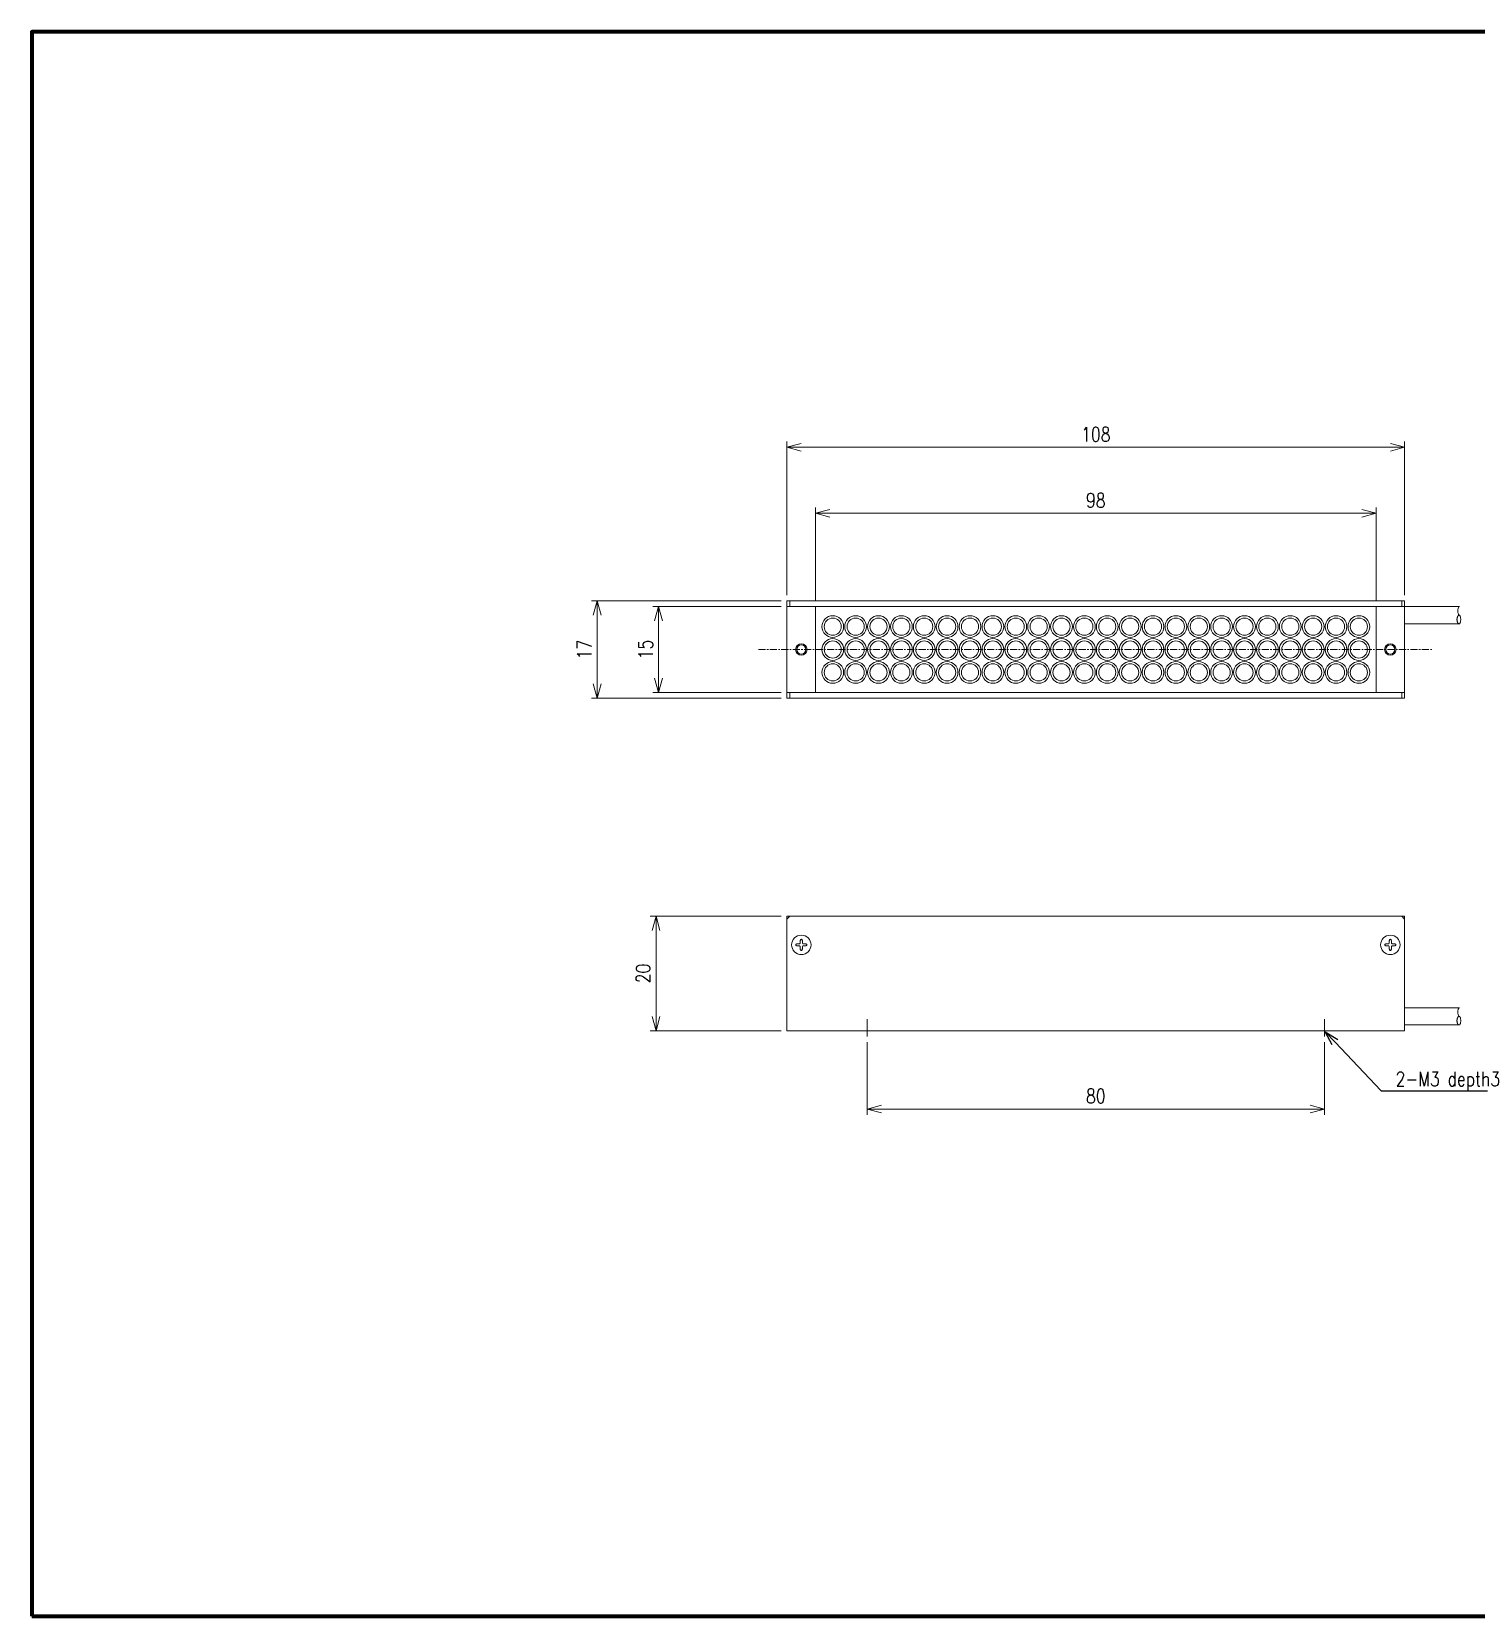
# Model space of a CAD drawing. Header units: millimetres. Extents: x 4 to 387, y 0 to 281.
# Drawn here: x 4 to 256.6, y 4 to 281 of the extents above; entities that cross this region are included whole.
import ezdxf
from ezdxf import colors
from ezdxf.entities.mleader import LeaderData, LeaderLine
from ezdxf.math import Vec2, Vec3

# ---------------------------------------------------------------- set-up
doc = ezdxf.new("R2010")
doc.units = ezdxf.units.MM
doc.linetypes.add('CENTER', pattern=[2, 1.25, -0.25, 0.25, -0.25])
doc.layers.get('0').update_dxf_attribs({"lineweight": 15})
doc.layers.get('Defpoints').update_dxf_attribs({"lineweight": 9})
for name, color, linetype, lineweight in [('2KD_寸法１', 7, 'Continuous', 15), ('2KD_寸法１ @ 1', 7, 'Continuous', 15), ('AUX', 7, 'Continuous', 40)]:
    doc.layers.add(name, color=color, linetype=linetype, lineweight=lineweight)
doc.styles.get("Standard").update_dxf_attribs({"font": 'simplex.shx', "width": 0.8, "bigfont": 'extfont.shx'})
doc.dimstyles.new('KD-STD', dxfattribs={"dimscale": 0, "dimtxt": 2.5, "dimasz": 2.5, "dimexe": 1, "dimexo": 1, "dimgap": 1, "dimtad": 1, "dimdsep": 46, "dimtxsty": 'Standard', "dimblk": 'OPEN30', "dimcen": 0, "dimadec": 0, "dimazin": 0, "dimtfac": 1, "dimtmove": 0, "dimatfit": 3, "dimldrblk": 'OPEN30', "dimfxl": 1, "dimtfill": 1, "dimtolj": 1, "dimtzin": 0, "dimlwd": 15, "dimlwe": 15, "dimarcsym": 0})

# ---------------------------------------------------------------- blocks, each defined once
blk = doc.blocks.new('_Open30')
at = {"lineweight": -2}
for p, q in [((-1, 0.27), (0, 0)), ((0, 0), (-1, -0.27)), ((0, 0), (-1, 0))]:
    blk.add_line(p, q, dxfattribs=at)
blk = doc.blocks.new('*D88')
at = {"layer": '2KD_寸法１', "color": 0, "lineweight": 15}
for p, q in [((135.07, 181.5), (101.88, 181.5)), ((102.88, 179), (102.88, 167)), ((135.07, 164.5), (101.88, 164.5))]:
    blk.add_line(p, q, dxfattribs=at)
at = {"layer": 'Defpoints', "color": 0}
for p in [(136.07, 181.5), (102.88, 164.5), (136.07, 164.5)]:
    blk.add_point(p, dxfattribs=at)
at = {"layer": '2KD_寸法１', "color": 0, "lineweight": 15, "xscale": 2.5, "yscale": 2.5, "zscale": 2.5}
for p, rotation in [((102.88, 181.5), 90), ((102.88, 164.5), 270)]:
    blk.add_blockref('_Open30', p, dxfattribs=dict(at, rotation=rotation))
at = {"layer": '2KD_寸法１', "color": 0, "insert": (100.63, 173), "char_height": 2.5, "attachment_point": 5, "rotation": 90, "bg_fill": 3, "box_fill_scale": 1.1, "bg_fill_color": 9, "bg_fill_true_color": 13158600, "bg_fill_transparency": 4397762}
blk.add_mtext('\\A1;17', dxfattribs=at)
blk = doc.blocks.new('*D89')
at = {"layer": '2KD_寸法１', "color": 0, "lineweight": 15}
for p, q in [((135.07, 180.5), (112.6, 180.5)), ((113.6, 178), (113.6, 168)), ((135.07, 165.5), (112.6, 165.5))]:
    blk.add_line(p, q, dxfattribs=at)
at = {"layer": 'Defpoints', "color": 0}
for p in [(136.07, 180.5), (113.6, 165.5), (136.07, 165.5)]:
    blk.add_point(p, dxfattribs=at)
at = {"layer": '2KD_寸法１', "color": 0, "lineweight": 15, "xscale": 2.5, "yscale": 2.5, "zscale": 2.5}
for p, rotation in [((113.6, 180.5), 90), ((113.6, 165.5), 270)]:
    blk.add_blockref('_Open30', p, dxfattribs=dict(at, rotation=rotation))
at = {"layer": '2KD_寸法１', "color": 0, "insert": (111.35, 173), "char_height": 2.5, "attachment_point": 5, "rotation": 90, "bg_fill": 3, "box_fill_scale": 1.1, "bg_fill_color": 9, "bg_fill_true_color": 13158600, "bg_fill_transparency": 4396706}
blk.add_mtext('\\A1;15', dxfattribs=at)
blk = doc.blocks.new('*D90')
at = {"layer": '2KD_寸法１', "color": 0, "lineweight": 15}
for p, q in [((135.07, 126.37), (112.17, 126.37)), ((113.17, 108.87), (113.17, 123.87)), ((135.07, 106.37), (112.17, 106.37))]:
    blk.add_line(p, q, dxfattribs=at)
at = {"layer": 'Defpoints', "color": 0}
for p in [(113.17, 126.37), (136.07, 126.37), (136.07, 106.37)]:
    blk.add_point(p, dxfattribs=at)
at = {"layer": '2KD_寸法１', "color": 0, "lineweight": 15, "xscale": 2.5, "yscale": 2.5, "zscale": 2.5}
for p, rotation in [((113.17, 126.37), 90), ((113.17, 106.37), 270)]:
    blk.add_blockref('_Open30', p, dxfattribs=dict(at, rotation=rotation))
at = {"layer": '2KD_寸法１', "color": 0, "insert": (110.92, 116.37), "char_height": 2.5, "attachment_point": 5, "rotation": 90, "bg_fill": 3, "box_fill_scale": 1.1, "bg_fill_color": 9, "bg_fill_true_color": 13158600, "bg_fill_transparency": 4391998}
blk.add_mtext('\\A1;20', dxfattribs=at)
blk = doc.blocks.new('*D91')
at = {"layer": '2KD_寸法１', "color": 0, "lineweight": 15}
for p, q in [((150.07, 104.37), (150.07, 91.68)), ((230.07, 104.37), (230.07, 91.68)), ((227.57, 92.68), (152.57, 92.68))]:
    blk.add_line(p, q, dxfattribs=at)
at = {"layer": 'Defpoints', "color": 0}
for p in [(150.07, 105.37), (230.07, 105.37), (150.07, 92.68)]:
    blk.add_point(p, dxfattribs=at)
at = {"layer": '2KD_寸法１', "color": 0, "lineweight": 15, "xscale": 2.5, "yscale": 2.5, "zscale": 2.5, "rotation": 180}
blk.add_blockref('_Open30', (150.07, 92.68), dxfattribs=at)
at = {"layer": '2KD_寸法１', "color": 0, "lineweight": 15, "xscale": 2.5, "yscale": 2.5, "zscale": 2.5}
blk.add_blockref('_Open30', (230.07, 92.68), dxfattribs=at)
at = {"layer": '2KD_寸法１', "color": 0, "insert": (190.07, 94.93), "char_height": 2.5, "attachment_point": 5, "bg_fill": 3, "box_fill_scale": 1.1, "bg_fill_color": 9, "bg_fill_true_color": 13158600, "bg_fill_transparency": 4393994}
blk.add_mtext('\\A1;80', dxfattribs=at)
blk = doc.blocks.new('*D92')
at = {"layer": '2KD_寸法１', "color": 0, "lineweight": 15}
for p, q in [((136.07, 182.5), (136.07, 209.36)), ((138.57, 208.36), (241.57, 208.36)), ((244.07, 182.5), (244.07, 209.36))]:
    blk.add_line(p, q, dxfattribs=at)
at = {"layer": 'Defpoints', "color": 0}
for p in [(244.07, 208.36), (136.07, 181.5), (244.07, 181.5)]:
    blk.add_point(p, dxfattribs=at)
at = {"layer": '2KD_寸法１', "color": 0, "lineweight": 15, "xscale": 2.5, "yscale": 2.5, "zscale": 2.5, "rotation": 180}
blk.add_blockref('_Open30', (136.07, 208.36), dxfattribs=at)
at = {"layer": '2KD_寸法１', "color": 0, "lineweight": 15, "xscale": 2.5, "yscale": 2.5, "zscale": 2.5}
blk.add_blockref('_Open30', (244.07, 208.36), dxfattribs=at)
at = {"layer": '2KD_寸法１', "color": 0, "insert": (190.07, 210.61), "char_height": 2.5, "attachment_point": 5, "bg_fill": 3, "box_fill_scale": 1.1, "bg_fill_color": 9, "bg_fill_true_color": 13158600, "bg_fill_transparency": 4392318}
blk.add_mtext('\\A1;108', dxfattribs=at)
blk = doc.blocks.new('*D93')
at = {"layer": '2KD_寸法１', "color": 0, "lineweight": 15}
for p, q in [((141.07, 181.5), (141.07, 197.82)), ((143.57, 196.82), (236.57, 196.82)), ((239.07, 181.5), (239.07, 197.82))]:
    blk.add_line(p, q, dxfattribs=at)
at = {"layer": 'Defpoints', "color": 0}
for p in [(239.07, 196.82), (141.07, 180.5), (239.07, 180.5)]:
    blk.add_point(p, dxfattribs=at)
at = {"layer": '2KD_寸法１', "color": 0, "lineweight": 15, "xscale": 2.5, "yscale": 2.5, "zscale": 2.5, "rotation": 180}
blk.add_blockref('_Open30', (141.07, 196.82), dxfattribs=at)
at = {"layer": '2KD_寸法１', "color": 0, "lineweight": 15, "xscale": 2.5, "yscale": 2.5, "zscale": 2.5}
blk.add_blockref('_Open30', (239.07, 196.82), dxfattribs=at)
at = {"layer": '2KD_寸法１', "color": 0, "insert": (190.07, 199.07), "char_height": 2.5, "attachment_point": 5, "bg_fill": 3, "box_fill_scale": 1.1, "bg_fill_color": 9, "bg_fill_true_color": 13158600, "bg_fill_transparency": 4395514}
blk.add_mtext('\\A1;98', dxfattribs=at)
blk = doc.blocks.new('A$C05AC0904')
for p, q in [((-54, 20), (41, 20)), ((-54, 0), (-54, 20)), ((-54, 19.5), (-53.5, 20)), ((54, 20), (0, 20)), ((54, 19.5), (53.5, 20)), ((54, 20), (54, 0)), ((-51.7935, 15.1955), (-52.0872, 15.1955)), ((-51.7935, 14.8039), (-52.0872, 14.8039)), ((-51.7935, 15.1956), (-51.6956, 15.2935)), ((-51.7935, 14.8039), (-51.6956, 14.706)), ((-51.6956, 15.2935), (-51.6956, 15.5872)), ((-51.6956, 14.706), (-51.6956, 14.4123)), ((-51.304, 15.2935), (-51.304, 15.5872)), ((-51.304, 14.706), (-51.304, 14.4123)), ((-51.206, 15.1956), (-51.3039, 15.2935)), ((-51.206, 14.8039), (-51.3039, 14.706)), ((-51.206, 15.1955), (-50.9123, 15.1955)), ((-51.206, 14.8039), (-50.9123, 14.8039)), ((51.2065, 15.1955), (50.9128, 15.1955)), ((51.2065, 14.8039), (50.9128, 14.8039)), ((51.2065, 15.1956), (51.3044, 15.2935)), ((51.2065, 14.8039), (51.3044, 14.706)), ((51.3044, 15.2935), (51.3044, 15.5872)), ((51.3044, 14.706), (51.3044, 14.4123)), ((51.696, 15.2935), (51.696, 15.5872)), ((51.696, 14.706), (51.696, 14.4123)), ((51.794, 15.1956), (51.6961, 15.2935)), ((51.794, 14.8039), (51.6961, 14.706)), ((51.794, 15.1955), (52.0877, 15.1955)), ((51.794, 14.8039), (52.0877, 14.8039)), ((63.6, 4), (54, 4)), ((-54, 1), (-54, 0)), ((-54, 0), (54, 0)), ((63.6, 1), (54, 1))]:
    blk.add_line(p, q)
for points in [[(-52.0872, 15.1955), (-52.1213, 15.1948), (-52.1552, 15.1925), (-52.1886, 15.1888), (-52.2211, 15.1837), (-52.2527, 15.1771), (-52.283, 15.1693), (-52.3118, 15.1601), (-52.3389, 15.1497), (-52.3641, 15.1382), (-52.3872, 15.1256), (-52.408, 15.112), (-52.4263, 15.0976), (-52.4421, 15.0825), (-52.4552, 15.0667), (-52.4654, 15.0504), (-52.4728, 15.0337), (-52.4773, 15.0168), (-52.4788, 14.9997), (-52.4773, 14.9826), (-52.4728, 14.9657), (-52.4654, 14.949), (-52.4552, 14.9327), (-52.4421, 14.9169), (-52.4263, 14.9018), (-52.408, 14.8874), (-52.3872, 14.8738), (-52.3641, 14.8612), (-52.3389, 14.8497), (-52.3118, 14.8393), (-52.283, 14.8301), (-52.2527, 14.8223), (-52.2211, 14.8157), (-52.1886, 14.8106), (-52.1552, 14.8069), (-52.1213, 14.8046), (-52.0872, 14.8039)], [(-51.304, 15.5872), (-51.3047, 15.6213), (-51.307, 15.6552), (-51.3107, 15.6886), (-51.3158, 15.7211), (-51.3224, 15.7527), (-51.3302, 15.783), (-51.3394, 15.8118), (-51.3498, 15.8389), (-51.3613, 15.8641), (-51.3739, 15.8872), (-51.3875, 15.908), (-51.4019, 15.9263), (-51.417, 15.9421), (-51.4328, 15.9552), (-51.4491, 15.9654), (-51.4658, 15.9728), (-51.4827, 15.9773), (-51.4998, 15.9788), (-51.5169, 15.9773), (-51.5338, 15.9728), (-51.5505, 15.9654), (-51.5668, 15.9552), (-51.5826, 15.9421), (-51.5977, 15.9263), (-51.6121, 15.908), (-51.6257, 15.8872), (-51.6383, 15.8641), (-51.6498, 15.8389), (-51.6602, 15.8118), (-51.6694, 15.783), (-51.6772, 15.7527), (-51.6838, 15.7211), (-51.6889, 15.6886), (-51.6926, 15.6552), (-51.6949, 15.6213), (-51.6956, 15.5872)], [(-51.6956, 14.4123), (-51.6949, 14.3782), (-51.6926, 14.3443), (-51.6889, 14.3109), (-51.6838, 14.2784), (-51.6772, 14.2468), (-51.6694, 14.2165), (-51.6602, 14.1877), (-51.6498, 14.1606), (-51.6383, 14.1354), (-51.6257, 14.1123), (-51.6121, 14.0915), (-51.5977, 14.0732), (-51.5826, 14.0574), (-51.5668, 14.0443), (-51.5505, 14.0341), (-51.5338, 14.0267), (-51.5169, 14.0222), (-51.4998, 14.0207), (-51.4827, 14.0222), (-51.4658, 14.0267), (-51.4491, 14.0341), (-51.4328, 14.0443), (-51.417, 14.0574), (-51.4019, 14.0732), (-51.3875, 14.0915), (-51.3739, 14.1123), (-51.3613, 14.1354), (-51.3498, 14.1606), (-51.3394, 14.1877), (-51.3302, 14.2165), (-51.3224, 14.2468), (-51.3158, 14.2784), (-51.3107, 14.3109), (-51.307, 14.3443), (-51.3047, 14.3782), (-51.304, 14.4123)], [(-50.9123, 14.8039), (-50.8782, 14.8046), (-50.8443, 14.8069), (-50.8109, 14.8106), (-50.7784, 14.8157), (-50.7468, 14.8223), (-50.7165, 14.8301), (-50.6877, 14.8393), (-50.6606, 14.8497), (-50.6354, 14.8612), (-50.6123, 14.8738), (-50.5915, 14.8874), (-50.5732, 14.9018), (-50.5574, 14.9169), (-50.5443, 14.9327), (-50.5341, 14.949), (-50.5267, 14.9657), (-50.5222, 14.9826), (-50.5207, 14.9997), (-50.5222, 15.0168), (-50.5267, 15.0337), (-50.5341, 15.0504), (-50.5443, 15.0667), (-50.5574, 15.0825), (-50.5732, 15.0976), (-50.5915, 15.112), (-50.6123, 15.1256), (-50.6354, 15.1382), (-50.6606, 15.1497), (-50.6877, 15.1601), (-50.7165, 15.1693), (-50.7468, 15.1771), (-50.7784, 15.1837), (-50.8109, 15.1888), (-50.8443, 15.1925), (-50.8782, 15.1948), (-50.9123, 15.1955)], [(50.9128, 15.1955), (50.8787, 15.1948), (50.8448, 15.1925), (50.8114, 15.1888), (50.7789, 15.1837), (50.7473, 15.1771), (50.717, 15.1693), (50.6882, 15.1601), (50.6611, 15.1497), (50.6359, 15.1382), (50.6128, 15.1256), (50.592, 15.112), (50.5737, 15.0976), (50.5579, 15.0825), (50.5448, 15.0667), (50.5346, 15.0504), (50.5272, 15.0337), (50.5227, 15.0168), (50.5212, 14.9997), (50.5227, 14.9826), (50.5272, 14.9657), (50.5346, 14.949), (50.5448, 14.9327), (50.5579, 14.9169), (50.5737, 14.9018), (50.592, 14.8874), (50.6128, 14.8738), (50.6359, 14.8612), (50.6611, 14.8497), (50.6882, 14.8393), (50.717, 14.8301), (50.7473, 14.8223), (50.7789, 14.8157), (50.8114, 14.8106), (50.8448, 14.8069), (50.8787, 14.8046), (50.9128, 14.8039)], [(51.696, 15.5872), (51.6953, 15.6213), (51.693, 15.6552), (51.6893, 15.6886), (51.6842, 15.7211), (51.6776, 15.7527), (51.6698, 15.783), (51.6606, 15.8118), (51.6502, 15.8389), (51.6387, 15.8641), (51.6261, 15.8872), (51.6125, 15.908), (51.5981, 15.9263), (51.583, 15.9421), (51.5672, 15.9552), (51.5509, 15.9654), (51.5342, 15.9728), (51.5173, 15.9773), (51.5002, 15.9788), (51.4831, 15.9773), (51.4662, 15.9728), (51.4495, 15.9654), (51.4332, 15.9552), (51.4174, 15.9421), (51.4023, 15.9263), (51.3879, 15.908), (51.3743, 15.8872), (51.3617, 15.8641), (51.3502, 15.8389), (51.3398, 15.8118), (51.3306, 15.783), (51.3228, 15.7527), (51.3162, 15.7211), (51.3111, 15.6886), (51.3074, 15.6552), (51.3051, 15.6213), (51.3044, 15.5872)], [(51.3044, 14.4123), (51.3051, 14.3782), (51.3074, 14.3443), (51.3111, 14.3109), (51.3162, 14.2784), (51.3228, 14.2468), (51.3306, 14.2165), (51.3398, 14.1877), (51.3502, 14.1606), (51.3617, 14.1354), (51.3743, 14.1123), (51.3879, 14.0915), (51.4023, 14.0732), (51.4174, 14.0574), (51.4332, 14.0443), (51.4495, 14.0341), (51.4662, 14.0267), (51.4831, 14.0222), (51.5002, 14.0207), (51.5173, 14.0222), (51.5342, 14.0267), (51.5509, 14.0341), (51.5672, 14.0443), (51.583, 14.0574), (51.5981, 14.0732), (51.6125, 14.0915), (51.6261, 14.1123), (51.6387, 14.1354), (51.6502, 14.1606), (51.6606, 14.1877), (51.6698, 14.2165), (51.6776, 14.2468), (51.6842, 14.2784), (51.6893, 14.3109), (51.693, 14.3443), (51.6953, 14.3782), (51.696, 14.4123)], [(52.0877, 14.8039), (52.1218, 14.8046), (52.1557, 14.8069), (52.1891, 14.8106), (52.2216, 14.8157), (52.2532, 14.8223), (52.2835, 14.8301), (52.3123, 14.8393), (52.3394, 14.8497), (52.3646, 14.8612), (52.3877, 14.8738), (52.4085, 14.8874), (52.4268, 14.9018), (52.4426, 14.9169), (52.4557, 14.9327), (52.4659, 14.949), (52.4733, 14.9657), (52.4778, 14.9826), (52.4793, 14.9997), (52.4778, 15.0168), (52.4733, 15.0337), (52.4659, 15.0504), (52.4557, 15.0667), (52.4426, 15.0825), (52.4268, 15.0976), (52.4085, 15.112), (52.3877, 15.1256), (52.3646, 15.1382), (52.3394, 15.1497), (52.3123, 15.1601), (52.2835, 15.1693), (52.2532, 15.1771), (52.2216, 15.1837), (52.1891, 15.1888), (52.1557, 15.1925), (52.1218, 15.1948), (52.0877, 15.1955)], [(63.55, 2.5), (63.5066, 2.5114), (63.4645, 2.5452), (63.425, 2.6005), (63.3893, 2.6754), (63.3585, 2.7679), (63.3335, 2.875), (63.3151, 2.9935), (63.3038, 3.1197), (63.3, 3.25), (63.3038, 3.3802), (63.3151, 3.5065), (63.3335, 3.625), (63.3585, 3.7321), (63.3893, 3.8245), (63.425, 3.8995), (63.4645, 3.9547), (63.5066, 3.9886), (63.55, 4)], [(63.55, 1), (63.5151, 1.0028), (63.4805, 1.0114), (63.4465, 1.0255), (63.4132, 1.0452), (63.381, 1.0703), (63.35, 1.1005), (63.3206, 1.1356), (63.2929, 1.1755), (63.2672, 1.2197), (63.2436, 1.2679), (63.2223, 1.3199), (63.2036, 1.375), (63.1875, 1.4331), (63.1741, 1.4935), (63.1636, 1.5559), (63.1561, 1.6197), (63.1515, 1.6846), (63.15, 1.75), (63.1515, 1.8154), (63.1561, 1.8803), (63.1636, 1.9441), (63.1741, 2.0065), (63.1875, 2.0669), (63.2036, 2.125), (63.2223, 2.1801), (63.2436, 2.2321), (63.2672, 2.2803), (63.2929, 2.3245), (63.3206, 2.3644), (63.35, 2.3995), (63.381, 2.4297), (63.4132, 2.4548), (63.4465, 2.4745), (63.4805, 2.4886), (63.5151, 2.4972), (63.55, 2.5)], [(63.55, 2.5), (63.5934, 2.4886), (63.6355, 2.4547), (63.675, 2.3995), (63.7107, 2.3245), (63.7415, 2.2321), (63.7665, 2.125), (63.7849, 2.0065), (63.7962, 1.8802), (63.8, 1.75), (63.7962, 1.6197), (63.7849, 1.4935), (63.7665, 1.375), (63.7415, 1.2679), (63.7107, 1.1754), (63.675, 1.1005), (63.6355, 1.0452), (63.5934, 1.0114), (63.55, 1)]]:
    blk.add_lwpolyline(points)
for centre in [(-51.4997, 14.9997), (51.5003, 14.9997)]:
    blk.add_circle(centre, 1.7)
blk = doc.blocks.new('A$C4DE63B27')
for p, q in [((-54, 17), (54, 17)), ((-54, 0), (-54, 17)), ((-53.5, 17), (-53.5, 16)), ((53.5, 17), (53.5, 16)), ((54, 17), (54, 0)), ((-54, 16), (-49, 16)), ((-54, 1), (-54, 16)), ((-54, 16), (54, 16)), ((-49, 16), (-49, 1)), ((49, 16), (54, 16)), ((49, 1), (49, 16)), ((54, 16), (54, 1)), ((63.6, 16), (54, 16)), ((63.6, 13), (54, 13)), ((-49, 1), (-54, 1)), ((54, 1), (-54, 1)), ((54, 0), (-54, 0)), ((-53.5, 1), (-53.5, 0)), ((54, 1), (49, 1)), ((53.5, 1), (53.5, 0))]:
    blk.add_line(p, q)
for points in [[(63.55, 13), (63.5151, 13.0028), (63.4805, 13.0114), (63.4465, 13.0255), (63.4132, 13.0452), (63.381, 13.0703), (63.35, 13.1005), (63.3206, 13.1356), (63.2929, 13.1755), (63.2672, 13.2197), (63.2436, 13.2679), (63.2223, 13.3199), (63.2036, 13.375), (63.1875, 13.4331), (63.1741, 13.4935), (63.1636, 13.5559), (63.1561, 13.6197), (63.1515, 13.6846), (63.15, 13.75), (63.1515, 13.8154), (63.1561, 13.8803), (63.1636, 13.9441), (63.1741, 14.0065), (63.1875, 14.0669), (63.2036, 14.125), (63.2223, 14.1801), (63.2436, 14.2321), (63.2672, 14.2803), (63.2929, 14.3245), (63.3206, 14.3644), (63.35, 14.3995), (63.381, 14.4297), (63.4132, 14.4548), (63.4465, 14.4745), (63.4805, 14.4886), (63.5151, 14.4972), (63.55, 14.5)], [(63.55, 14.5), (63.5066, 14.5114), (63.4645, 14.5452), (63.425, 14.6005), (63.3893, 14.6754), (63.3585, 14.7679), (63.3335, 14.875), (63.3151, 14.9935), (63.3038, 15.1197), (63.3, 15.25), (63.3038, 15.3802), (63.3151, 15.5065), (63.3335, 15.625), (63.3585, 15.7321), (63.3893, 15.8245), (63.425, 15.8995), (63.4645, 15.9547), (63.5066, 15.9886), (63.55, 16)], [(63.55, 14.5), (63.5934, 14.4886), (63.6355, 14.4547), (63.675, 14.3995), (63.7107, 14.3245), (63.7415, 14.2321), (63.7665, 14.125), (63.7849, 14.0065), (63.7962, 13.8802), (63.8, 13.75), (63.7962, 13.6197), (63.7849, 13.4935), (63.7665, 13.375), (63.7415, 13.2679), (63.7107, 13.1754), (63.675, 13.1005), (63.6355, 13.0452), (63.5934, 13.0114), (63.55, 13)]]:
    blk.add_lwpolyline(points)
for centre, radius in [((-46, 12.5), 1.9), ((-46, 12.5), 1.5), ((-42, 12.5), 1.9), ((-42, 12.5), 1.5), ((-38, 12.5), 1.9), ((-38, 12.5), 1.5), ((-34, 12.5), 1.9), ((-34, 12.5), 1.5), ((-30, 12.5), 1.9), ((-30, 12.5), 1.5), ((-26, 12.5), 1.9), ((-26, 12.5), 1.5), ((-22, 12.5), 1.9), ((-22, 12.5), 1.5), ((-18, 12.5), 1.9), ((-18, 12.5), 1.5), ((-14, 12.5), 1.9), ((-14, 12.5), 1.5), ((-10, 12.5), 1.9), ((-10, 12.5), 1.5), ((-6, 12.5), 1.9), ((-6, 12.5), 1.5), ((-2, 12.5), 1.9), ((-2, 12.5), 1.5), ((2, 12.5), 1.9), ((2, 12.5), 1.5), ((6, 12.5), 1.9), ((6, 12.5), 1.5), ((10, 12.5), 1.9), ((10, 12.5), 1.5), ((14, 12.5), 1.9), ((14, 12.5), 1.5), ((18, 12.5), 1.9), ((18, 12.5), 1.5), ((22, 12.5), 1.9), ((22, 12.5), 1.5), ((26, 12.5), 1.9), ((26, 12.5), 1.5), ((30, 12.5), 1.9), ((30, 12.5), 1.5), ((34, 12.5), 1.9), ((34, 12.5), 1.5), ((38, 12.5), 1.9), ((38, 12.5), 1.5), ((42, 12.5), 1.9), ((42, 12.5), 1.5), ((46, 12.5), 1.9), ((46, 12.5), 1.5), ((-51.5, 8.5), 1), ((-51.5, 8.5), 0.8), ((-46, 8.5), 1.9), ((-46, 8.5), 1.5), ((-42, 8.5), 1.9), ((-42, 8.5), 1.5), ((-38, 8.5), 1.9), ((-38, 8.5), 1.5), ((-34, 8.5), 1.9), ((-34, 8.5), 1.5), ((-30, 8.5), 1.9), ((-30, 8.5), 1.5), ((-26, 8.5), 1.9), ((-26, 8.5), 1.5), ((-22, 8.5), 1.9), ((-22, 8.5), 1.5), ((-18, 8.5), 1.9), ((-18, 8.5), 1.5), ((-14, 8.5), 1.9), ((-14, 8.5), 1.5), ((-10, 8.5), 1.9), ((-10, 8.5), 1.5), ((-6, 8.5), 1.9), ((-6, 8.5), 1.5), ((-2, 8.5), 1.9), ((-2, 8.5), 1.5), ((2, 8.5), 1.9), ((2, 8.5), 1.5), ((6, 8.5), 1.9), ((6, 8.5), 1.5), ((10, 8.5), 1.9), ((10, 8.5), 1.5), ((14, 8.5), 1.9), ((14, 8.5), 1.5), ((18, 8.5), 1.9), ((18, 8.5), 1.5), ((22, 8.5), 1.9), ((22, 8.5), 1.5), ((26, 8.5), 1.9), ((26, 8.5), 1.5), ((30, 8.5), 1.9), ((30, 8.5), 1.5), ((34, 8.5), 1.9), ((34, 8.5), 1.5), ((38, 8.5), 1.9), ((38, 8.5), 1.5), ((42, 8.5), 1.9), ((42, 8.5), 1.5), ((46, 8.5), 1.9), ((46, 8.5), 1.5), ((51.5, 8.5), 1), ((51.5, 8.5), 0.8), ((-46, 4.5), 1.9), ((-46, 4.5), 1.5), ((-42, 4.5), 1.9), ((-42, 4.5), 1.5), ((-38, 4.5), 1.9), ((-38, 4.5), 1.5), ((-34, 4.5), 1.9), ((-34, 4.5), 1.5), ((-30, 4.5), 1.9), ((-30, 4.5), 1.5), ((-26, 4.5), 1.9), ((-26, 4.5), 1.5), ((-22, 4.5), 1.9), ((-22, 4.5), 1.5), ((-18, 4.5), 1.9), ((-18, 4.5), 1.5), ((-14, 4.5), 1.9), ((-14, 4.5), 1.5), ((-10, 4.5), 1.9), ((-10, 4.5), 1.5), ((-6, 4.5), 1.9), ((-6, 4.5), 1.5), ((-2, 4.5), 1.9), ((-2, 4.5), 1.5), ((2, 4.5), 1.9), ((2, 4.5), 1.5), ((6, 4.5), 1.9), ((6, 4.5), 1.5), ((10, 4.5), 1.9), ((10, 4.5), 1.5), ((14, 4.5), 1.9), ((14, 4.5), 1.5), ((18, 4.5), 1.9), ((18, 4.5), 1.5), ((22, 4.5), 1.9), ((22, 4.5), 1.5), ((26, 4.5), 1.9), ((26, 4.5), 1.5), ((30, 4.5), 1.9), ((30, 4.5), 1.5), ((34, 4.5), 1.9), ((34, 4.5), 1.5), ((38, 4.5), 1.9), ((38, 4.5), 1.5), ((42, 4.5), 1.9), ((42, 4.5), 1.5), ((46, 4.5), 1.9), ((46, 4.5), 1.5)]:
    blk.add_circle(centre, radius)

msp = doc.modelspace()

# ---------------------------------------------------------------- linework, layer by layer
for p, q in [((150.07, 108.373), (150.07, 105.373)), ((230.07, 108.373), (230.07, 105.373))]:
    msp.add_line(p, q)
at = {"layer": 'AUX', "lineweight": 70}
msp.add_lwpolyline([(4, 4), (387, 4), (387, 281), (4, 281)], close=True, dxfattribs=at)

# ---------------------------------------------------------------- next in the draw order: dimensions: what is measured, and where the dimension line sits
at = {"layer": '2KD_寸法１ @ 1'}
for base, p1, p2, picture, middle in [((102.883, 164.5), (136.07, 181.5), (136.07, 164.5), '*D88', (100.633, 173)), ((113.17, 126.373), (136.07, 106.373), (136.07, 126.373), '*D90', (110.92, 116.373))]:
    dim = msp.add_linear_dim(base=base, p1=p1, p2=p2, angle=90, dimstyle='KD-STD', override={"dimscale": 1, "dimtix": 0, "dimtofl": 1, "dimtmove": 0, "dimatfit": 3, "dimtfillclr": 256}, dxfattribs=at)
    dim.commit()
    dim.dimension.update_dxf_attribs({"geometry": picture, "text_midpoint": middle})
dim = msp.add_linear_dim(base=(150.07, 92.675), p1=(230.07, 105.373), p2=(150.07, 105.373), dimstyle='KD-STD', override={"dimscale": 1, "dimtix": 0, "dimtofl": 1, "dimtmove": 0, "dimatfit": 3, "dimtfillclr": 256}, dxfattribs=at)
dim.commit()
dim.dimension.update_dxf_attribs({"geometry": '*D91', "text_midpoint": (190.07, 94.925)})

# ---------------------------------------------------------------- next in the draw order: block references
msp.add_blockref('A$C05AC0904', (190.07, 106.373))

# ---------------------------------------------------------------- next in the draw order: dimensions: what is measured, and where the dimension line sits
dim = msp.add_linear_dim(base=(113.598, 165.5), p1=(136.07, 180.5), p2=(136.07, 165.5), angle=90, dimstyle='KD-STD', override={"dimscale": 1, "dimtix": 0, "dimtofl": 1, "dimtmove": 0, "dimatfit": 3, "dimtfillclr": 256}, dxfattribs=at)
dim.commit()
dim.dimension.update_dxf_attribs({"geometry": '*D89', "text_midpoint": (111.348, 173)})

# ---------------------------------------------------------------- next in the draw order: leaders
ml = msp.add_multileader_mtext('Standard', dxfattribs=at)
ml.set_content('2-M3 depth3', color=256)
ml.set_leader_properties()
ml.set_arrow_properties(name='OPEN30')
ml.build(insert=Vec2(0, 0))
ml.multileader.update_dxf_attribs({"text_left_attachment_type": 6, "text_right_attachment_type": 6, "dogleg_length": 1.5, "arrow_head_size": 2.5})
ctx = ml.context
ctx.base_point, ctx.char_height, ctx.arrow_head_size, ctx.landing_gap_size, ctx.plane_origin = Vec3(241.493, 95.852), 2.5, 2.5, 1, Vec3(230.185, 106.18)
ctx.left_attachment, ctx.right_attachment = 6, 6
notes = []
notes.append((ctx, [(0, (1, 1, 0), (239.993, 95.852), (1, 0), 1.5, [(0, [(230.185, 106.18)], 0, [])])]))
ctx.mtext.insert, ctx.mtext.flow_direction = Vec3(242.493, 99.186), 5
for ctx, leaders in notes:
    for number, flags, end, landing, length, lines in leaders:
        leader = LeaderData()
        leader.index, (leader.has_last_leader_line, leader.has_dogleg_vector, leader.attachment_direction) = number, flags
        leader.last_leader_point, leader.dogleg_vector, leader.dogleg_length = Vec3(end), Vec3(landing), length
        for number, points, colour, breaks in lines:
            line = LeaderLine()
            line.index, line.vertices, line.color, line.breaks = number, Vec3.list(points), colors.encode_raw_color(colour), breaks
            leader.lines.append(line)
        ctx.leaders.append(leader)

# ---------------------------------------------------------------- next in the draw order: linework, layer by layer
at = {"color": 2, "linetype": 'CENTER'}
msp.add_line((131.07, 173), (249.07, 173), dxfattribs=at)

# ---------------------------------------------------------------- next in the draw order: dimensions: what is measured, and where the dimension line sits
at = {"layer": '2KD_寸法１ @ 1'}
dim = msp.add_linear_dim(base=(244.07, 208.359), p1=(136.07, 181.5), p2=(244.07, 181.5), dimstyle='KD-STD', override={"dimscale": 1, "dimtix": 0, "dimtofl": 1, "dimtmove": 0, "dimatfit": 3, "dimtfillclr": 256}, dxfattribs=at)
dim.commit()
dim.dimension.update_dxf_attribs({"geometry": '*D92', "text_midpoint": (190.07, 210.609)})

# ---------------------------------------------------------------- next in the draw order: dimensions: what is measured, and where the dimension line sits
dim = msp.add_linear_dim(base=(239.07, 196.824), p1=(141.07, 180.5), p2=(239.07, 180.5), dimstyle='KD-STD', override={"dimscale": 1, "dimtix": 0, "dimtofl": 1, "dimtmove": 0, "dimatfit": 3, "dimtfillclr": 256}, dxfattribs=at)
dim.commit()
dim.dimension.update_dxf_attribs({"geometry": '*D93', "text_midpoint": (190.07, 199.074)})

# ---------------------------------------------------------------- next in the draw order: block references
msp.add_blockref('A$C4DE63B27', (190.07, 164.5))

doc.saveas('drawing.dxf')
